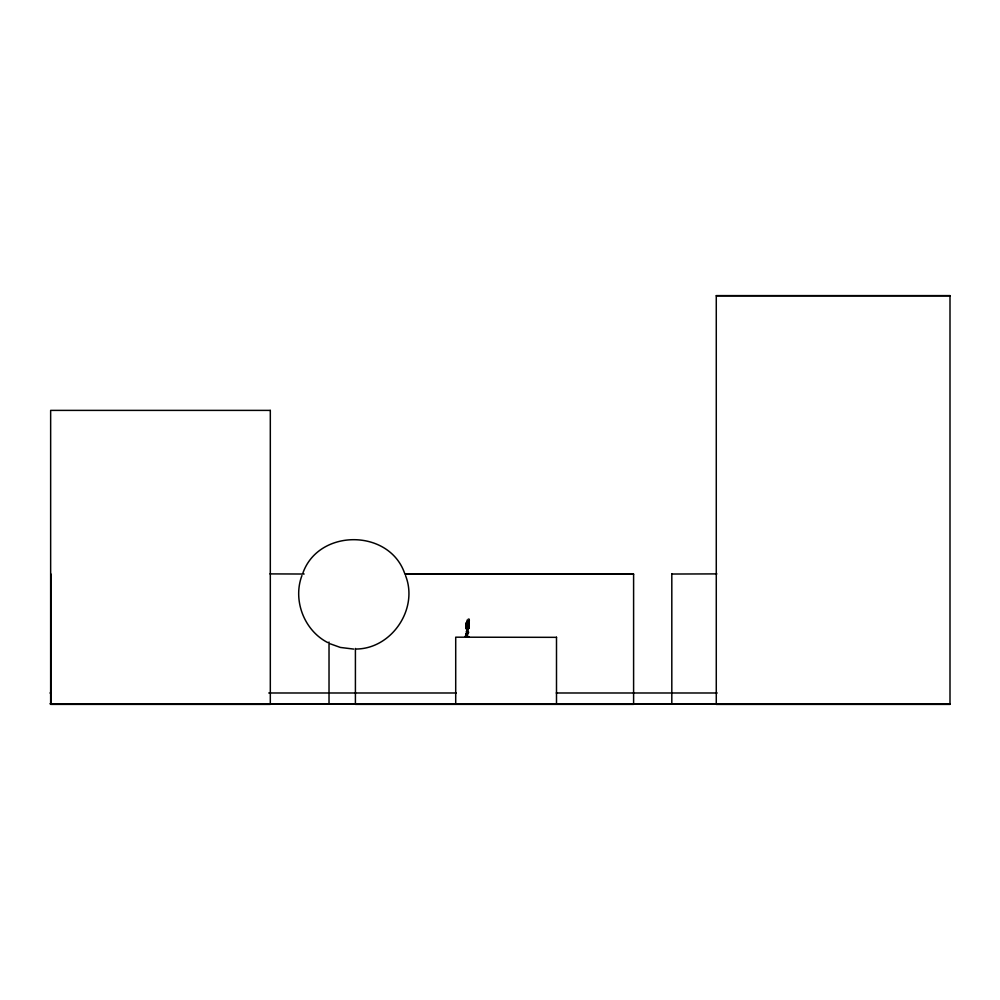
<?xml version="1.0" encoding="UTF-8"?>
<svg xmlns="http://www.w3.org/2000/svg" width="1000" height="1000" viewBox="0 0 1000 1000"><rect width="100%" height="100%" fill="white"/><g stroke="black" fill="none" stroke-linecap="round" stroke-linejoin="round"><path stroke-width="1.5" d="M468.375 627.8L468.562 628.562L467.962 627.463M466.2 636.75L466.037 633.625M466.287 628.513C466.775 630.425 466.175 625.688 466.163 623.675M467.6 632.875C468.4 630.337 466.6 637.212 467.312 633.95M468.775 621.325L468.288 621.725C469.9 623.212 468.413 630.3 468.963 627.737M468.363 622.487L468.812 626.038L468.3 621.237L469.087 624.637M466.538 626.4L466.562 627.575L466.138 624.55M466.438 634.862L466.737 634.125M467.812 623.337L467.8 622.55M469.162 625.538L469.05 626.9M466.475 629.075L466.438 627.737M469.025 625.087L468.812 623.787L468.512 628.462M467.362 620.675L467.275 619.913M466.587 626.8L466.95 628.325M466.25 634.575L466.25 633.65M466.688 627.6L466.25 628.325L466.962 627.962M466.45 623.15L466.413 625.1M469.15 636.938L466.562 637.225L466.138 636.538M469.375 620.15L469.075 621.163M468.338 637.075L467.7 637.188L468.875 636.962M468.3 629.012L467.137 629.663L466.138 627.725M467.2 624.538L468.15 622.725M466.362 623.85L466.912 624.538M466.637 624.587L466.475 625.85M468.812 624.087L467.837 626.675L468.65 627.812M466.825 631.812L466.925 630.875M466.15 636.213L467.337 635.988M466.225 627.175L466.463 626.138M466.737 637.05L467.863 637.075L465.188 636.263M467.05 634.925L467.212 634.138M468.162 626.538L468.825 624.212M466.512 634.612L466.213 636.062L466.538 635M466.812 630.425L466.175 632.125M467.438 635.438L467.225 634.438L466.413 636.1M468.975 627.3L468.7 628.55M467.575 635.9C466.925 633.8 467.05 636.087 468.7 632.225M465.9 635.025L466.425 633.587M466.287 626.275L466.463 625.6M466.125 624.862L466.15 623.062M469.075 626.125L468.862 625.087M468.812 626.038L468.587 625.087M467.475 624.1L467.812 623.562L467.438 624.438M466.037 623.45L466.788 621.975M468.525 622.812L468.775 620.8M466.962 631.838L467.463 631.487M301.938 575.562C292.538 600.312 304.212 630.575 327.8 642.6M466.538 634.575L466.163 635.85M469.038 625.837L468.963 625.475M466.425 628.575L467.362 628.9M467.188 630.5L468.088 629.312M302.913 573.038C318.612 528.575 388.85 528.575 404.538 573.038M466.613 628.275L466.35 628.125M467.325 621.138L466.763 621.35M467.562 637.212L466.775 636.925M467.45 626.312L466.75 625.237L467.837 626.675M466.887 622L467.887 621.438M468.5 628.162L468.5 628.6M466.763 635.612L466.025 635.425L466.737 635.725M467.337 636.788L466.5 636.487M466.962 637.062L466.112 637.038M467.312 637.1L467.775 637.112M356.425 649.025C391.975 648.587 418.713 608.575 405.513 575.562M716.275 295.788L950 295.788M269.962 573.9L304.15 574.025M671.812 574.025L716.888 573.9M405.138 574.113L633.6 574.113L633.6 704.35L355.412 704.35L355.412 648.45M405.138 574.25L633.6 574.25M556.5 637.337L455.712 637.188L455.712 704.338M50 692.987L50.65 692.987M268.75 692.987L456.25 692.987M556.25 692.987L717.188 692.987M950 703.763L50 703.763L427.062 704.212M950 704L671.812 704L671.812 573.9M355.412 704.212L950 704.212M468.225 627.2L467.312 626.2M353.725 649.087L340.363 647.438L330.213 643.812M468.288 619.062L469.212 619.163M465.812 628.462L466.3 628.362M468.688 637.075L468.013 636.95M466.987 637.238L466.138 636.912M467.575 637.112L465.387 636.325M467.15 628.625L467.4 628.612M468.013 627.375L467.512 626.413M467.587 626.663L467.85 626.9M467.463 626.138L467.337 625.725M466.625 629.475L467.212 630.788M468.25 621.788L467.975 621.188L468.2 622.112M468.125 631.337L467.85 630.288M466.812 625.95L466.712 624.7M468.7 624.3L468.675 623.387M556.5 637.188L556.5 704.338M329.025 642.038L329.025 704.125L50.838 704L50.838 573.9M950 295.613L716.275 295.613L716.275 704.388L950 704.388L950 295.613M270.312 410.387L50.65 410.387L50.65 704.375L270.312 704.375L270.312 410.387"/></g></svg>
